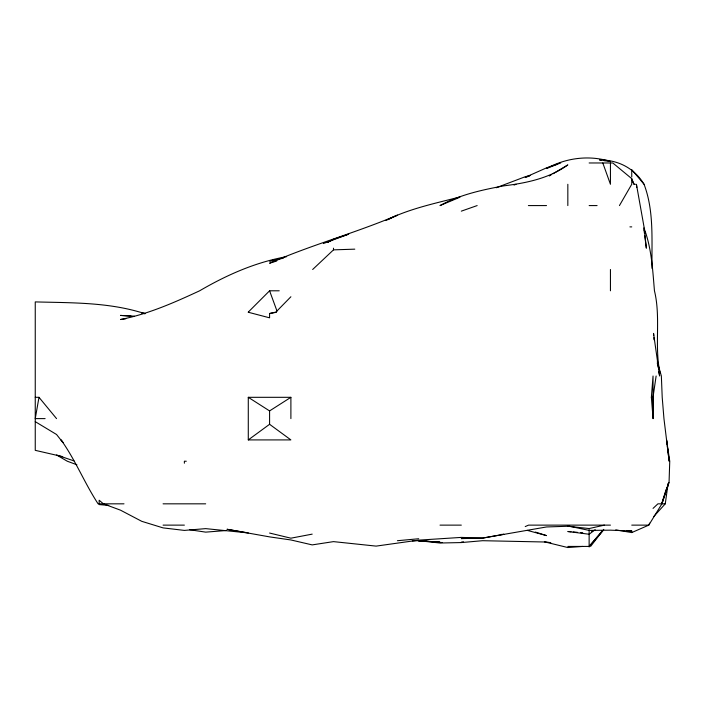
<?xml version="1.0" encoding="UTF-8"?>
<svg xmlns="http://www.w3.org/2000/svg" width="705" height="705" viewBox="0 0 705 705"><rect width="100%" height="100%" fill="white"/><g stroke="black" fill="none" stroke-linecap="round" stroke-linejoin="round"><path stroke-width="1.06" d="M653.764 516.527L665.264 503.828L668.102 483.586M656.126 376.003L653.041 397.047L651.376 397.312L653.077 418.611L653.041 397.312L651.376 397.312L653.041 376.003L653.077 418.611M35.25 397.312L38.986 397.312L35.25 418.611L45.102 418.611M667.08 444.176L666.551 439.911L669.75 461.22L669.045 482.52L661.757 503.828L666.084 489.623M661.757 503.828L668.781 482.52L661.907 503.828L648.785 525.128L631.742 532.575L615.765 529.878M649.64 523.128L648.785 525.128L631.742 525.128M619.439 205.578L631.742 184.278L631.742 178.656L612.812 162.97L589.133 162.97M590.587 546.428L603.771 529.385M567.833 546.428L589.133 546.428L602.237 530.865M589.133 546.428L603.55 530.045M290.892 296.761L275.884 312.095L269.583 313.513L269.583 317.823L248.283 312.253M248.283 312.095L269.583 290.795L279.224 290.795M312.659 269.486L333.491 249.861L354.8 249.156M653.041 508.393L657.915 503.828L665.264 503.828M595.187 529.684L589.133 534.24L567.833 531.517L571.024 531.79M290.892 397.312L248.283 397.312L248.283 439.911L269.583 424.295L269.583 410.918L290.892 397.312L290.892 418.611M591.724 531.561L593.46 530.389M549.31 175.959L551.16 174.858M553.011 173.747L567.833 164.908C549.142 178.383 526.353 183.053 503.925 185.838C481.92 189.945 459.81 194.712 440.008 205.578L459.29 197.479M327.658 242.273L333.491 239.321L348.711 234.131L323.348 243.542M327.658 242.291L333.491 239.348M385.785 220.462C409.103 208.715 435.108 203.401 460.25 196.889M387.724 219.749L397.408 215.157C355.461 233.002 311.354 244.899 269.583 263.203L276.686 261.026M525.225 526.573L528.565 525.128L610.442 525.128M496.179 187.75L525.225 176.735L530.548 175.378M514.015 185.071L516.034 184.278M557.69 164.15L546.525 168.477C565.983 157.876 589.168 154.809 610.442 161.498L604.044 160.687M461.317 211.147L477.162 205.578M560.739 162.97L546.525 167.86L525.225 177.325L529.279 176.179M604.432 525.128L589.133 528.547L567.833 526.256L546.525 526.961L482.617 538.074L461.317 538.611L463.449 538.303M286.627 256.682C255.624 262.154 226.649 275.003 199.638 290.795C174.144 302.604 148.2 314.139 120.467 319.515L125.79 318.783M283.436 258.197L269.583 261L279.171 259.458M312.192 534.134L290.892 538.188L269.583 533.042M269.583 313.513L276.413 312.271M461.317 542.127L463.449 541.801M397.408 540.717L418.708 538.752M225.917 530.548L205.675 532.134L189.698 529.737M582.753 546.428L567.833 547.547L544.401 541.819M412.319 540.867L420.841 540.638M500.726 534.478L503.925 534.293L482.617 538.118L461.317 537.404L418.708 540.136L376.1 546.111L333.491 541.625L312.192 544.894L290.892 539.96L269.583 536.884L226.984 529.27L248.283 532.936L205.675 528.627L184.375 530.407L163.066 527.886L141.767 521.33L120.467 510.156L103.379 503.828L99.158 500.233L99.158 504.586L108.746 505.414M440.008 542.542L442.141 542.498M632.2 180.515L634.042 184.278L635.416 184.278M528.389 205.578L546.525 205.578M589.133 205.578L597.091 205.578M629.917 226.878L631.742 226.878M248.283 439.911L290.892 439.911L269.583 424.295M186.287 461.22L184.375 461.22L184.375 463.211M124.001 503.828L98.101 503.828C84.556 483.145 75.497 460.083 61.053 439.911L63.071 442.467M163.066 503.828L205.675 503.828M163.066 525.128L184.375 525.128M440.008 525.128L461.317 525.128M631.742 532.575L631.742 531.032L610.442 530.169L589.133 530.407L567.833 525.886M418.708 540.973L440.008 542.092L424.031 541.061M134.311 316.184L120.467 315.417L131.112 316.166M420.841 540.85L418.708 540.717L440.008 543.017L461.317 542.568L482.617 540.7L546.525 542.039L550.79 542.709M573.156 531.967L577.421 532.328M580.612 532.601L582.744 532.777M626.419 530.521L631.742 531.032M425.097 541.061L429.363 541.484M432.553 541.801L435.752 542.119M599.788 159.912C618.25 159.982 634.359 168.143 644.053 184.278C654.24 211.192 651.561 240.246 652.019 268.42M599.788 160.141L601.92 160.414M144.966 313.558L141.767 313.029L144.966 313.796M144.966 313.434L139.775 312.095C105.865 302.207 70.227 302.842 35.25 301.907L35.25 450.336L62.639 456.637M527.252 530.363L546.525 535.606L535.368 532.063M73.902 460.867L56.55 454.963L67.275 461.22L76.898 464.771M35.25 421.652L56.55 434.5L62.833 442.467M248.283 397.312L269.583 410.918M644.053 184.278L631.742 169.632L631.742 176.946M38.986 397.312L56.55 418.611M631.742 178.656L634.042 184.278M269.583 290.795L277.012 311.081M602.801 162.97L610.442 184.278L610.442 162.97M643.921 227.9C651.632 248.001 652.627 269.574 654.452 290.795C661.008 317.761 654.231 345.679 659.968 372.813M657.289 361.806L661.361 376.003L662.207 397.312L663.951 418.611L669.168 461.22L667.344 446.309M657.298 363.225L658.329 367.481M644.07 229.01L644.969 233.276M658.752 371.746L659.624 376.003L653.544 333.394L653.72 335.527M644.035 230.077L644.44 233.276M644.714 235.399L646.353 248.186L644.026 226.878L636.421 184.278L636.774 187.468M653.887 337.66L654.055 339.792M610.442 269.486L610.442 290.795M589.133 529.649L589.133 546.974M567.833 184.278L567.833 205.578M333.491 248.186L333.491 249.861"/></g></svg>
